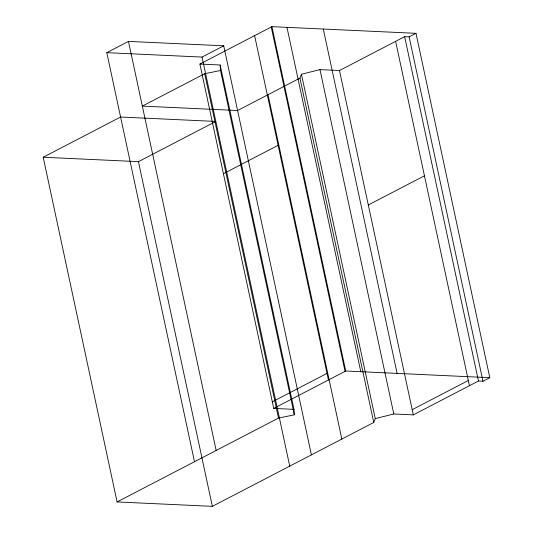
<?xml version="1.0" encoding="UTF-8"?>
<svg xmlns="http://www.w3.org/2000/svg" width="533" height="533" viewBox="0 0 533 533"><rect width="100%" height="100%" fill="white"/><g stroke="black" fill="none" stroke-linecap="round" stroke-linejoin="round"><path stroke-width="0.8" d="M373.753 422.482L299.932 78.124L301.445 74.247L319.967 69.623L339.481 70.529L404.647 36.67L409.144 36.877L415.98 33.326L489.8 377.69L482.971 381.242L478.467 381.028L413.308 414.887L393.794 413.981L375.265 418.605L373.753 422.482L212.341 506.35L117.093 501.933L43.2 157.235L120.591 117.02L215.838 121.437L138.44 161.652L43.2 157.235M194.492 461.725L106.793 52.66L128.473 41.401L223.72 45.811L311.412 454.876M106.793 52.66L202.04 57.078L223.72 45.811M117.093 501.933L278.506 418.065L294.329 414.854L293.983 409.357L273.735 408.418L199.908 64.06L271.903 26.65L415.98 33.326M199.908 64.06L220.156 64.993L220.509 70.496L204.685 73.707L142.344 106.1L237.591 110.518L299.932 78.124M223.42 173.731L278.126 145.309M368.303 204.972L424.448 175.803M272.316 401.815L327.022 373.393M273.735 408.418L345.73 371.008L489.8 377.69M412.189 409.67L468.327 380.502M409.144 36.877L482.971 381.242M404.647 36.67L478.467 381.028M395.626 41.354L469.446 385.719M339.481 70.529L413.308 414.887M323.298 29.035L397.118 373.393M319.967 69.623L393.794 413.981M301.445 74.247L375.265 418.605M286.974 27.35L360.801 371.708M271.903 26.65L345.73 371.008M271.237 26.996L345.058 371.361M268.026 94.701L341.846 439.059M254.614 35.638L328.435 379.996M220.156 64.993L293.983 409.357M220.509 70.496L294.329 414.854M202.04 57.078L289.732 466.135M204.685 73.707L278.506 418.065M128.473 41.401L216.165 450.458M138.44 161.652L212.341 506.35"/></g></svg>
